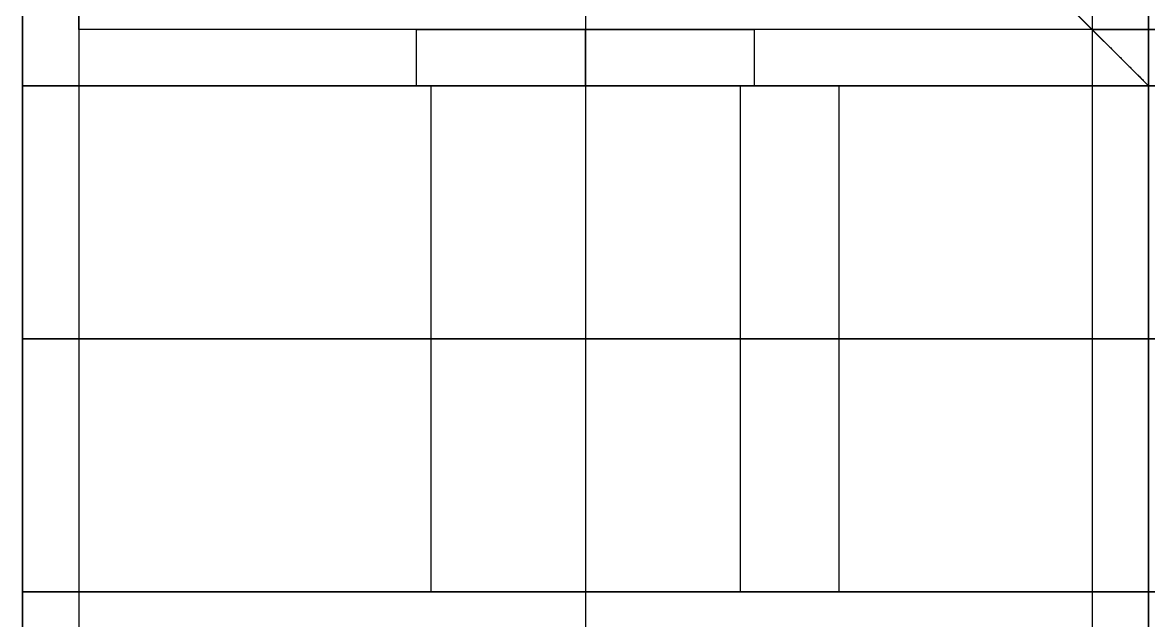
# Model space of a CAD drawing. Header units: millimetres. Extents: x -6529 to 809, y -8611 to 207.
# Drawn here: x -506.97 to -466.97, y -3754.22 to -3732.96 of the extents above; entities that cross this region are included whole.
import ezdxf

# ---------------------------------------------------------------- set-up
doc = ezdxf.new("R2010")
doc.units = ezdxf.units.MM
doc.header["$MEASUREMENT"] = 0
doc.layers.add('platen', color=7, linetype='Continuous', true_color=0x007f00)
doc.layers.add('staal', color=5, linetype='Continuous', true_color=0x0000ff)

# ---------------------------------------------------------------- blocks, each defined once
blk = doc.blocks.new('top plaat')
at = {"layer": 'platen'}
for points in [[(40, 40), (40, 20), (40, 0)], [(40, 40, 18), (40, 20, 18), (40, 0, 18)], [(40, 40, 9), (40, 20, 9), (40, 0, 9)], [(40, 0), (20, 0), (0, 0)], [(0, 0), (0, 0, 9), (0, 0, 18)], [(40, 0, 18), (20, 0, 18), (0, 0, 18)], [(40, 0, 9), (20, 0, 9), (0, 0, 9)], [(20, 0), (20, 0, 9), (20, 0, 18)], [(40, 0), (40, 0, 9), (40, 0, 18)]]:
    blk.add_open_spline(points, degree=2, dxfattribs=at)
for points in [[(0, 0), (0, -309), (0, -618), (0, -927), (0, -1236)], [(0, 0, 18), (0, -309, 18), (0, -618, 18), (0, -927, 18), (0, -1236, 18)], [(0, 0, 9), (0, -309, 9), (0, -618, 9), (0, -927, 9), (0, -1236, 9)]]:
    blk.add_open_spline(points, degree=2, knots=[4655.052018, 4655.052018, 4655.052018, 5274.345164, 5274.345164, 5893.638309, 5893.638309, 5893.638309], dxfattribs=at)
blk = doc.blocks.new('plaat base')
at = {"layer": 'platen'}
for p, q in [((20, -32), (20, -32, 18)), ((14.5, -37.5), (14.5, -37.5, 18)), ((25.5, -37.5), (25.5, -37.5, 18)), ((20, -43), (20, -43, 18)), ((20, -107), (20, -107, 18)), ((14.5, -112.5), (14.5, -112.5, 18)), ((25.5, -112.5), (25.5, -112.5, 18)), ((20, -118), (20, -118, 18)), ((20, -182), (20, -182, 18)), ((14.5, -187.5), (14.5, -187.5, 18)), ((25.5, -187.5), (25.5, -187.5, 18)), ((20, -193), (20, -193, 18)), ((20, -257), (20, -257, 18)), ((14.5, -262.5), (14.5, -262.5, 18)), ((25.5, -262.5), (25.5, -262.5, 18)), ((20, -268), (20, -268, 18)), ((20, -632), (20, -632, 18)), ((14.5, -637.5), (14.5, -637.5, 18)), ((25.5, -637.5), (25.5, -637.5, 18)), ((20, -643), (20, -643, 18)), ((20, -707), (20, -707, 18)), ((14.5, -712.5), (14.5, -712.5, 18)), ((25.5, -712.5), (25.5, -712.5, 18)), ((20, -718), (20, -718, 18)), ((20, -782), (20, -782, 18)), ((14.5, -787.5), (14.5, -787.5, 18)), ((25.5, -787.5), (25.5, -787.5, 18)), ((20, -793), (20, -793, 18)), ((20, -857), (20, -857, 18)), ((14.5, -862.5), (14.5, -862.5, 18)), ((25.5, -862.5), (25.5, -862.5, 18)), ((20, -868), (20, -868, 18))]:
    blk.add_line(p, q, dxfattribs=at)
for points in [[(358, 0), (179, 0), (0, 0)], [(0, 0), (0, 0, 9), (0, 0, 18)], [(358, 0, 18), (179, 0, 18), (0, 0, 18)], [(0, 0), (0, -150), (0, -300)], [(0, 0, 18), (0, -150, 18), (0, -300, 18)], [(358, 0, 9), (179, 0, 9), (0, 0, 9)], [(0, 0, 9), (0, -150, 9), (0, -300, 9)], [(0, -150), (0, -150, 9), (0, -150, 18)], [(0, -300), (0, -300, 9), (0, -300, 18)], [(0, -300), (29, -300), (58, -300)], [(0, -300, 18), (29, -300, 18), (58, -300, 18)], [(0, -300, 9), (29, -300, 9), (58, -300, 9)], [(29, -300), (29, -300, 9), (29, -300, 18)], [(58, -600), (29, -600), (0, -600)], [(0, -600), (0, -600, 9), (0, -600, 18)], [(58, -600, 18), (29, -600, 18), (0, -600, 18)], [(0, -600), (0, -750), (0, -900)], [(0, -600, 18), (0, -750, 18), (0, -900, 18)], [(58, -600, 9), (29, -600, 9), (0, -600, 9)], [(0, -600, 9), (0, -750, 9), (0, -900, 9)], [(29, -600), (29, -600, 9), (29, -600, 18)], [(0, -750), (0, -750, 9), (0, -750, 18)], [(0, -900), (0, -900, 9), (0, -900, 18)], [(0, -900), (29, -900), (58, -900)], [(0, -900, 18), (29, -900, 18), (58, -900, 18)], [(0, -900, 9), (29, -900, 9), (58, -900, 9)], [(29, -900), (29, -900, 9), (29, -900, 18)]]:
    blk.add_open_spline(points, degree=2, dxfattribs=at)
for points in [[(25.5, -37.5), (25.5, -43), (20, -43), (14.5, -43), (14.5, -37.5), (14.5, -32), (20, -32), (25.5, -32), (25.5, -37.5)], [(25.5, -37.5, 18), (25.5, -43, 18), (20, -43, 18), (14.5, -43, 18), (14.5, -37.5, 18), (14.5, -32, 18), (20, -32, 18), (25.5, -32, 18), (25.5, -37.5, 18)], [(25.5, -112.5), (25.5, -118), (20, -118), (14.5, -118), (14.5, -112.5), (14.5, -107), (20, -107), (25.5, -107), (25.5, -112.5)], [(25.5, -112.5, 18), (25.5, -118, 18), (20, -118, 18), (14.5, -118, 18), (14.5, -112.5, 18), (14.5, -107, 18), (20, -107, 18), (25.5, -107, 18), (25.5, -112.5, 18)], [(25.5, -187.5), (25.5, -193), (20, -193), (14.5, -193), (14.5, -187.5), (14.5, -182), (20, -182), (25.5, -182), (25.5, -187.5)], [(25.5, -187.5, 18), (25.5, -193, 18), (20, -193, 18), (14.5, -193, 18), (14.5, -187.5, 18), (14.5, -182, 18), (20, -182, 18), (25.5, -182, 18), (25.5, -187.5, 18)], [(25.5, -262.5), (25.5, -268), (20, -268), (14.5, -268), (14.5, -262.5), (14.5, -257), (20, -257), (25.5, -257), (25.5, -262.5)], [(25.5, -262.5, 18), (25.5, -268, 18), (20, -268, 18), (14.5, -268, 18), (14.5, -262.5, 18), (14.5, -257, 18), (20, -257, 18), (25.5, -257, 18), (25.5, -262.5, 18)], [(25.5, -637.5), (25.5, -643), (20, -643), (14.5, -643), (14.5, -637.5), (14.5, -632), (20, -632), (25.5, -632), (25.5, -637.5)], [(25.5, -637.5, 18), (25.5, -643, 18), (20, -643, 18), (14.5, -643, 18), (14.5, -637.5, 18), (14.5, -632, 18), (20, -632, 18), (25.5, -632, 18), (25.5, -637.5, 18)], [(25.5, -712.5), (25.5, -718), (20, -718), (14.5, -718), (14.5, -712.5), (14.5, -707), (20, -707), (25.5, -707), (25.5, -712.5)], [(25.5, -712.5, 18), (25.5, -718, 18), (20, -718, 18), (14.5, -718, 18), (14.5, -712.5, 18), (14.5, -707, 18), (20, -707, 18), (25.5, -707, 18), (25.5, -712.5, 18)], [(25.5, -787.5), (25.5, -793), (20, -793), (14.5, -793), (14.5, -787.5), (14.5, -782), (20, -782), (25.5, -782), (25.5, -787.5)], [(25.5, -787.5, 18), (25.5, -793, 18), (20, -793, 18), (14.5, -793, 18), (14.5, -787.5, 18), (14.5, -782, 18), (20, -782, 18), (25.5, -782, 18), (25.5, -787.5, 18)], [(25.5, -862.5), (25.5, -868), (20, -868), (14.5, -868), (14.5, -862.5), (14.5, -857), (20, -857), (25.5, -857), (25.5, -862.5)], [(25.5, -862.5, 18), (25.5, -868, 18), (20, -868, 18), (14.5, -868, 18), (14.5, -862.5, 18), (14.5, -857, 18), (20, -857, 18), (25.5, -857, 18), (25.5, -862.5, 18)]]:
    blk.add_rational_spline(points, [1, 0.707106781187, 1, 0.707106781187, 1, 0.707106781187, 1, 0.707106781187, 1], degree=2, knots=[-31.415927, -31.415927, -31.415927, -23.561945, -23.561945, -15.707963, -15.707963, -7.853982, -7.853982, 0, 0, 0], dxfattribs=at)

msp = doc.modelspace()

# ---------------------------------------------------------------- linework, layer by layer
at = {"layer": 'staal'}
for p, q in [((-506.974, -3695.207), (-466.974, -3735.207)), ((-506.974, -3695.207), (-466.974, -3735.207)), ((-506.974, -3695.207, 1276), (-466.974, -3735.207, 1276)), ((-492.974, -3735.207, 695.5), (-492.974, -3733.207, 695.5)), ((-492.974, -3735.207, 770.5), (-492.974, -3733.207, 770.5)), ((-492.974, -3735.207, 920.5), (-492.974, -3733.207, 920.5)), ((-492.974, -3735.207, 845.5), (-492.974, -3733.207, 845.5)), ((-492.974, -3735.207, 1070.5), (-492.974, -3733.207, 1070.5)), ((-492.974, -3735.207, 995.5), (-492.974, -3733.207, 995.5)), ((-492.974, -3735.207, 1220.5), (-492.974, -3733.207, 1220.5)), ((-492.974, -3735.207, 1145.5), (-492.974, -3733.207, 1145.5)), ((-492.974, -3735.207, 545.5), (-492.974, -3733.207, 545.5)), ((-492.974, -3735.207, 620.5), (-492.974, -3733.207, 620.5)), ((-492.974, -3735.207, 395.5), (-492.974, -3733.207, 395.5)), ((-492.974, -3735.207, 470.5), (-492.974, -3733.207, 470.5)), ((-492.974, -3735.207, 245.5), (-492.974, -3733.207, 245.5)), ((-492.974, -3735.207, 320.5), (-492.974, -3733.207, 320.5)), ((-492.974, -3735.207, 170.5), (-492.974, -3733.207, 170.5)), ((-492.974, -3735.207, 95.5), (-492.974, -3733.207, 95.5)), ((-486.974, -3735.207, 40), (-486.974, -3733.207, 40)), ((-486.974, -3735.207, 1276), (-486.974, -3733.207, 1276)), ((-486.974, -3735.207, 701.5), (-486.974, -3733.207, 701.5)), ((-486.974, -3735.207, 689.5), (-486.974, -3733.207, 689.5)), ((-486.974, -3735.207, 776.5), (-486.974, -3733.207, 776.5)), ((-486.974, -3735.207, 764.5), (-486.974, -3733.207, 764.5)), ((-486.974, -3735.207, 926.5), (-486.974, -3733.207, 926.5)), ((-486.974, -3735.207, 914.5), (-486.974, -3733.207, 914.5)), ((-486.974, -3735.207, 851.5), (-486.974, -3733.207, 851.5)), ((-486.974, -3735.207, 839.5), (-486.974, -3733.207, 839.5)), ((-486.974, -3735.207, 1076.5), (-486.974, -3733.207, 1076.5)), ((-486.974, -3735.207, 1064.5), (-486.974, -3733.207, 1064.5)), ((-486.974, -3735.207, 1001.5), (-486.974, -3733.207, 1001.5)), ((-486.974, -3735.207, 989.5), (-486.974, -3733.207, 989.5)), ((-486.974, -3735.207, 1226.5), (-486.974, -3733.207, 1226.5)), ((-486.974, -3735.207, 1214.5), (-486.974, -3733.207, 1214.5)), ((-486.974, -3735.207, 1151.5), (-486.974, -3733.207, 1151.5)), ((-486.974, -3735.207, 1139.5), (-486.974, -3733.207, 1139.5)), ((-486.974, -3735.207, 551.5), (-486.974, -3733.207, 551.5)), ((-486.974, -3735.207, 539.5), (-486.974, -3733.207, 539.5)), ((-486.974, -3735.207, 626.5), (-486.974, -3733.207, 626.5)), ((-486.974, -3735.207, 614.5), (-486.974, -3733.207, 614.5)), ((-486.974, -3735.207, 401.5), (-486.974, -3733.207, 401.5)), ((-486.974, -3735.207, 389.5), (-486.974, -3733.207, 389.5)), ((-486.974, -3735.207, 476.5), (-486.974, -3733.207, 476.5)), ((-486.974, -3735.207, 464.5), (-486.974, -3733.207, 464.5)), ((-486.974, -3735.207, 251.5), (-486.974, -3733.207, 251.5)), ((-486.974, -3735.207, 239.5), (-486.974, -3733.207, 239.5)), ((-486.974, -3735.207, 326.5), (-486.974, -3733.207, 326.5)), ((-486.974, -3735.207, 314.5), (-486.974, -3733.207, 314.5)), ((-486.974, -3735.207, 176.5), (-486.974, -3733.207, 176.5)), ((-486.974, -3735.207, 164.5), (-486.974, -3733.207, 164.5)), ((-486.974, -3735.207, 101.5), (-486.974, -3733.207, 101.5)), ((-486.974, -3735.207, 89.5), (-486.974, -3733.207, 89.5)), ((-480.974, -3735.207, 695.5), (-480.974, -3733.207, 695.5)), ((-480.974, -3735.207, 770.5), (-480.974, -3733.207, 770.5)), ((-480.974, -3735.207, 920.5), (-480.974, -3733.207, 920.5)), ((-480.974, -3735.207, 845.5), (-480.974, -3733.207, 845.5)), ((-480.974, -3735.207, 1070.5), (-480.974, -3733.207, 1070.5)), ((-480.974, -3735.207, 995.5), (-480.974, -3733.207, 995.5)), ((-480.974, -3735.207, 1220.5), (-480.974, -3733.207, 1220.5)), ((-480.974, -3735.207, 1145.5), (-480.974, -3733.207, 1145.5)), ((-480.974, -3735.207, 545.5), (-480.974, -3733.207, 545.5)), ((-480.974, -3735.207, 620.5), (-480.974, -3733.207, 620.5)), ((-480.974, -3735.207, 395.5), (-480.974, -3733.207, 395.5)), ((-480.974, -3735.207, 470.5), (-480.974, -3733.207, 470.5)), ((-480.974, -3735.207, 245.5), (-480.974, -3733.207, 245.5)), ((-480.974, -3735.207, 320.5), (-480.974, -3733.207, 320.5)), ((-480.974, -3735.207, 170.5), (-480.974, -3733.207, 170.5)), ((-480.974, -3735.207, 95.5), (-480.974, -3733.207, 95.5)), ((-466.974, -3735.207, 25), (-468.974, -3733.207, 25))]:
    msp.add_line(p, q, dxfattribs=at)
for points in [[(-506.974, -3695.207), (809.026, -3695.207), (809.026, -5011.207), (-506.974, -5011.207)], [(-466.974, -3735.207), (769.026, -3735.207), (769.026, -4971.207), (-466.974, -4971.207)]]:
    msp.add_lwpolyline(points, close=True, dxfattribs=at)
for points in [[(-506.974, -3695.207, 40), (-486.974, -3715.207, 40), (-466.974, -3735.207, 40)], [(-506.974, -3695.207), (-506.974, -4353.207), (-506.974, -5011.207)], [(-506.974, -3695.207, 40), (-506.974, -4353.207, 40), (-506.974, -5011.207, 40)], [(-506.974, -3695.207), (-486.974, -3715.207), (-466.974, -3735.207)], [(-466.974, -3735.207, 40), (-486.974, -3715.207, 40), (-506.974, -3695.207, 40)], [(-506.974, -3695.207, 20), (-506.974, -3739.957, 20), (-506.974, -3784.707, 20)], [(-506.974, -3695.207, 40), (-506.974, -3715.207, 40), (-506.974, -3735.207, 40)], [(-506.974, -3695.207, 1276), (-506.974, -3715.207, 1276), (-506.974, -3735.207, 1276)], [(-506.974, -3695.207, 658), (-506.974, -3715.207, 658), (-506.974, -3735.207, 658)], [(-506.974, -3695.207, 1276), (-486.974, -3715.207, 1276), (-466.974, -3735.207, 1276)], [(-466.974, -3735.207, 1316), (-486.974, -3715.207, 1316), (-506.974, -3695.207, 1316)], [(-506.974, -3695.207, 1276), (-506.974, -4353.207, 1276), (-506.974, -5011.207, 1276)], [(-506.974, -3695.207, 1316), (-506.974, -4353.207, 1316), (-506.974, -5011.207, 1316)], [(-506.974, -3695.207, 1276), (-486.974, -3715.207, 1276), (-466.974, -3735.207, 1276)], [(-466.974, -3735.207, 1316), (-486.974, -3715.207, 1316), (-506.974, -3695.207, 1316)], [(-506.974, -3695.207, 1296), (-506.974, -3739.957, 1296), (-506.974, -3784.707, 1296)], [(-466.974, -3735.207, 40), (-466.974, -3715.207, 40), (-466.974, -3695.207, 40)], [(-466.974, -3735.207, 1276), (-466.974, -3715.207, 1276), (-466.974, -3695.207, 1276)], [(-466.974, -3735.207, 658), (-466.974, -3715.207, 658), (-466.974, -3695.207, 658)], [(-468.974, -3733.207, 38), (-486.974, -3715.207, 38), (-504.974, -3697.207, 38)], [(-504.974, -3697.207, 2), (-486.974, -3715.207, 2), (-468.974, -3733.207, 2)], [(-504.974, -3697.207, 38), (-486.974, -3715.207, 38), (-468.974, -3733.207, 38)], [(-468.974, -3733.207, 2), (-486.974, -3715.207, 2), (-504.974, -3697.207, 2)], [(-504.974, -3697.207, 38), (-504.974, -4353.207, 38), (-504.974, -5009.207, 38)], [(-504.974, -3697.207, 2), (-504.974, -4353.207, 2), (-504.974, -5009.207, 2)], [(-504.974, -3697.207, 20), (-504.974, -3740.957, 20), (-504.974, -3784.707, 20)], [(-504.974, -3733.207, 40), (-504.974, -3715.207, 40), (-504.974, -3697.207, 40)], [(-504.974, -3733.207, 1276), (-504.974, -3715.207, 1276), (-504.974, -3697.207, 1276)], [(-504.974, -3733.207, 658), (-504.974, -3715.207, 658), (-504.974, -3697.207, 658)], [(-504.974, -3697.207, 1314), (-486.974, -3715.207, 1314), (-468.974, -3733.207, 1314)], [(-468.974, -3733.207, 1278), (-486.974, -3715.207, 1278), (-504.974, -3697.207, 1278)], [(-504.974, -3697.207, 1314), (-486.974, -3715.207, 1314), (-468.974, -3733.207, 1314)], [(-468.974, -3733.207, 1278), (-486.974, -3715.207, 1278), (-504.974, -3697.207, 1278)], [(-504.974, -3697.207, 1314), (-504.974, -4353.207, 1314), (-504.974, -5009.207, 1314)], [(-504.974, -3697.207, 1278), (-504.974, -4353.207, 1278), (-504.974, -5009.207, 1278)], [(-504.974, -3697.207, 1296), (-504.974, -3740.957, 1296), (-504.974, -3784.707, 1296)], [(-468.974, -3697.207, 40), (-468.974, -3715.207, 40), (-468.974, -3733.207, 40)], [(-468.974, -3697.207, 1276), (-468.974, -3715.207, 1276), (-468.974, -3733.207, 1276)], [(-468.974, -3697.207, 658), (-468.974, -3715.207, 658), (-468.974, -3733.207, 658)], [(-486.974, -3715.207, 40), (-486.974, -3749.957, 40), (-486.974, -3784.707, 40)], [(-486.974, -3715.207, 38), (-486.974, -3749.957, 38), (-486.974, -3784.707, 38)], [(-486.974, -3715.207, 2), (-486.974, -3749.957, 2), (-486.974, -3784.707, 2)], [(-486.974, -3715.207), (-486.974, -3749.957), (-486.974, -3784.707)], [(-486.974, -3715.207, 1316), (-486.974, -3750.457, 1316), (-486.974, -3785.707, 1316)], [(-486.974, -3715.207, 1314), (-486.974, -3750.457, 1314), (-486.974, -3785.707, 1314)], [(-486.974, -3715.207, 1278), (-486.974, -3750.457, 1278), (-486.974, -3785.707, 1278)], [(-486.974, -3715.207, 1276), (-486.974, -3750.457, 1276), (-486.974, -3785.707, 1276)], [(-504.974, -3733.207, 40), (-504.974, -3733.207, 658), (-504.974, -3733.207, 1276)], [(-468.974, -3733.207, 40), (-486.974, -3733.207, 40), (-504.974, -3733.207, 40)], [(-468.974, -3733.207, 1276), (-486.974, -3733.207, 1276), (-504.974, -3733.207, 1276)], [(-468.974, -3733.207, 658), (-486.974, -3733.207, 658), (-504.974, -3733.207, 658)], [(-486.974, -3733.207, 40), (-486.974, -3733.207, 64.75), (-486.974, -3733.207, 89.5)], [(-486.974, -3733.207, 101.5), (-486.974, -3733.207, 133), (-486.974, -3733.207, 164.5)], [(-486.974, -3733.207, 176.5), (-486.974, -3733.207, 208), (-486.974, -3733.207, 239.5)], [(-486.974, -3733.207, 251.5), (-486.974, -3733.207, 283), (-486.974, -3733.207, 314.5)], [(-486.974, -3733.207, 326.5), (-486.974, -3733.207, 358), (-486.974, -3733.207, 389.5)], [(-486.974, -3733.207, 401.5), (-486.974, -3733.207, 433), (-486.974, -3733.207, 464.5)], [(-486.974, -3733.207, 476.5), (-486.974, -3733.207, 508), (-486.974, -3733.207, 539.5)], [(-486.974, -3733.207, 551.5), (-486.974, -3733.207, 583), (-486.974, -3733.207, 614.5)], [(-486.974, -3733.207, 626.5), (-486.974, -3733.207, 658), (-486.974, -3733.207, 689.5)], [(-486.974, -3733.207, 701.5), (-486.974, -3733.207, 733), (-486.974, -3733.207, 764.5)], [(-486.974, -3733.207, 776.5), (-486.974, -3733.207, 808), (-486.974, -3733.207, 839.5)], [(-486.974, -3733.207, 851.5), (-486.974, -3733.207, 883), (-486.974, -3733.207, 914.5)], [(-486.974, -3733.207, 926.5), (-486.974, -3733.207, 958), (-486.974, -3733.207, 989.5)], [(-486.974, -3733.207, 1001.5), (-486.974, -3733.207, 1033), (-486.974, -3733.207, 1064.5)], [(-486.974, -3733.207, 1076.5), (-486.974, -3733.207, 1108), (-486.974, -3733.207, 1139.5)], [(-486.974, -3733.207, 1151.5), (-486.974, -3733.207, 1183), (-486.974, -3733.207, 1214.5)], [(-486.974, -3733.207, 1226.5), (-486.974, -3733.207, 1251.25), (-486.974, -3733.207, 1276)], [(-468.974, -3733.207, 2), (-468.974, -3733.207, 20), (-468.974, -3733.207, 38)], [(771.026, -3733.207, 38), (151.026, -3733.207, 38), (-468.974, -3733.207, 38)], [(771.026, -3733.207, 2), (151.026, -3733.207, 2), (-468.974, -3733.207, 2)], [(-417.474, -3733.207, 20), (-443.224, -3733.207, 20), (-468.974, -3733.207, 20)], [(-468.974, -3733.207, 38), (-468.974, -3733.207, 20), (-468.974, -3733.207, 2)], [(-468.974, -3733.207, 38), (-468.974, -4353.207, 38), (-468.974, -4973.207, 38)], [(-468.974, -3733.207, 2), (-468.974, -4353.207, 2), (-468.974, -4973.207, 2)], [(-468.974, -3733.207, 20), (-468.974, -3758.957, 20), (-468.974, -3784.707, 20)], [(-468.974, -3733.207, 25), (-467.974, -3734.207, 25), (-466.974, -3735.207, 25)], [(-468.974, -3733.207, 40), (-468.974, -3733.207, 658), (-468.974, -3733.207, 1276)], [(-468.974, -3733.207, 1314), (-468.974, -3733.207, 1296), (-468.974, -3733.207, 1278)], [(-468.974, -3733.207, 1314), (151.026, -3733.207, 1314), (771.026, -3733.207, 1314)], [(-468.974, -3733.207, 1278), (151.026, -3733.207, 1278), (771.026, -3733.207, 1278)], [(-468.974, -3733.207, 1296), (-443.224, -3733.207, 1296), (-417.474, -3733.207, 1296)], [(-468.974, -3733.207, 1301), (-467.974, -3734.207, 1301), (-466.974, -3735.207, 1301)], [(-468.974, -3733.207, 1314), (-468.974, -3733.207, 1296), (-468.974, -3733.207, 1278)], [(-468.974, -3733.207, 1314), (-468.974, -4353.207, 1314), (-468.974, -4973.207, 1314)], [(-468.974, -3733.207, 1278), (-468.974, -4353.207, 1278), (-468.974, -4973.207, 1278)], [(-468.974, -3733.207, 1296), (-468.974, -3758.957, 1296), (-468.974, -3784.707, 1296)], [(-468.974, -3733.207, 1301), (-467.974, -3734.207, 1301), (-466.974, -3735.207, 1301)], [(-506.974, -3735.207, 40), (-486.974, -3735.207, 40), (-466.974, -3735.207, 40)], [(-506.974, -3735.207, 1276), (-486.974, -3735.207, 1276), (-466.974, -3735.207, 1276)], [(-506.974, -3735.207, 40), (-506.974, -3735.207, 658), (-506.974, -3735.207, 1276)], [(-506.974, -3735.207, 658), (-486.974, -3735.207, 658), (-466.974, -3735.207, 658)], [(-486.974, -3735.207, 40), (-486.974, -3735.207, 64.75), (-486.974, -3735.207, 89.5)], [(-486.974, -3735.207, 101.5), (-486.974, -3735.207, 133), (-486.974, -3735.207, 164.5)], [(-486.974, -3735.207, 176.5), (-486.974, -3735.207, 208), (-486.974, -3735.207, 239.5)], [(-486.974, -3735.207, 251.5), (-486.974, -3735.207, 283), (-486.974, -3735.207, 314.5)], [(-486.974, -3735.207, 326.5), (-486.974, -3735.207, 358), (-486.974, -3735.207, 389.5)], [(-486.974, -3735.207, 401.5), (-486.974, -3735.207, 433), (-486.974, -3735.207, 464.5)], [(-486.974, -3735.207, 476.5), (-486.974, -3735.207, 508), (-486.974, -3735.207, 539.5)], [(-486.974, -3735.207, 551.5), (-486.974, -3735.207, 583), (-486.974, -3735.207, 614.5)], [(-486.974, -3735.207, 626.5), (-486.974, -3735.207, 658), (-486.974, -3735.207, 689.5)], [(-486.974, -3735.207, 701.5), (-486.974, -3735.207, 733), (-486.974, -3735.207, 764.5)], [(-486.974, -3735.207, 776.5), (-486.974, -3735.207, 808), (-486.974, -3735.207, 839.5)], [(-486.974, -3735.207, 851.5), (-486.974, -3735.207, 883), (-486.974, -3735.207, 914.5)], [(-486.974, -3735.207, 926.5), (-486.974, -3735.207, 958), (-486.974, -3735.207, 989.5)], [(-486.974, -3735.207, 1001.5), (-486.974, -3735.207, 1033), (-486.974, -3735.207, 1064.5)], [(-486.974, -3735.207, 1076.5), (-486.974, -3735.207, 1108), (-486.974, -3735.207, 1139.5)], [(-486.974, -3735.207, 1151.5), (-486.974, -3735.207, 1183), (-486.974, -3735.207, 1214.5)], [(-486.974, -3735.207, 1226.5), (-486.974, -3735.207, 1251.25), (-486.974, -3735.207, 1276)], [(-466.974, -3735.207), (-466.974, -3735.207, 20), (-466.974, -3735.207, 40)], [(-466.974, -3735.207), (-466.974, -4353.207), (-466.974, -4971.207)], [(-466.974, -3735.207, 40), (-466.974, -4353.207, 40), (-466.974, -4971.207, 40)], [(-466.974, -3735.207, 20), (-466.974, -3759.957, 20), (-466.974, -3784.707, 20)], [(-466.974, -3735.207, 40), (-466.974, -3735.207, 658), (-466.974, -3735.207, 1276)]]:
    msp.add_open_spline(points, degree=2, dxfattribs=at)
for points, weights, knots in [([(-492.974, -3733.207, 695.5), (-492.974, -3733.207, 689.5), (-486.974, -3733.207, 689.5), (-480.974, -3733.207, 689.5), (-480.974, -3733.207, 695.5), (-480.974, -3733.207, 701.5), (-486.974, -3733.207, 701.5), (-492.974, -3733.207, 701.5), (-492.974, -3733.207, 695.5)], [1, 0.707106781187, 1, 0.707106781187, 1, 0.707106781187, 1, 0.707106781187, 1], [-31.415927, -31.415927, -31.415927, -23.561945, -23.561945, -15.707963, -15.707963, -7.853982, -7.853982, 0, 0, 0]), ([(-492.974, -3733.207, 770.5), (-492.974, -3733.207, 764.5), (-486.974, -3733.207, 764.5), (-480.974, -3733.207, 764.5), (-480.974, -3733.207, 770.5), (-480.974, -3733.207, 776.5), (-486.974, -3733.207, 776.5), (-492.974, -3733.207, 776.5), (-492.974, -3733.207, 770.5)], [1, 0.707106781187, 1, 0.707106781187, 1, 0.707106781187, 1, 0.707106781187, 1], [-31.415927, -31.415927, -31.415927, -23.561945, -23.561945, -15.707963, -15.707963, -7.853982, -7.853982, 0, 0, 0]), ([(-492.974, -3733.207, 920.5), (-492.974, -3733.207, 914.5), (-486.974, -3733.207, 914.5), (-480.974, -3733.207, 914.5), (-480.974, -3733.207, 920.5), (-480.974, -3733.207, 926.5), (-486.974, -3733.207, 926.5), (-492.974, -3733.207, 926.5), (-492.974, -3733.207, 920.5)], [1, 0.707106781187, 1, 0.707106781187, 1, 0.707106781187, 1, 0.707106781187, 1], [-31.415927, -31.415927, -31.415927, -23.561945, -23.561945, -15.707963, -15.707963, -7.853982, -7.853982, 0, 0, 0]), ([(-492.974, -3733.207, 845.5), (-492.974, -3733.207, 839.5), (-486.974, -3733.207, 839.5), (-480.974, -3733.207, 839.5), (-480.974, -3733.207, 845.5), (-480.974, -3733.207, 851.5), (-486.974, -3733.207, 851.5), (-492.974, -3733.207, 851.5), (-492.974, -3733.207, 845.5)], [1, 0.707106781187, 1, 0.707106781187, 1, 0.707106781187, 1, 0.707106781187, 1], [-31.415927, -31.415927, -31.415927, -23.561945, -23.561945, -15.707963, -15.707963, -7.853982, -7.853982, 0, 0, 0]), ([(-492.974, -3733.207, 1070.5), (-492.974, -3733.207, 1064.5), (-486.974, -3733.207, 1064.5), (-480.974, -3733.207, 1064.5), (-480.974, -3733.207, 1070.5), (-480.974, -3733.207, 1076.5), (-486.974, -3733.207, 1076.5), (-492.974, -3733.207, 1076.5), (-492.974, -3733.207, 1070.5)], [0.999999860338, 0.707106851018, 1, 0.707106781187, 1, 0.707106781187, 1, 0.707106851018, 0.999999860338], [-31.415927, -31.415927, -31.415927, -23.561946, -23.561946, -15.707963, -15.707963, -7.853981, -7.853981, 0, 0, 0]), ([(-492.974, -3733.207, 995.5), (-492.974, -3733.207, 989.5), (-486.974, -3733.207, 989.5), (-480.974, -3733.207, 989.5), (-480.974, -3733.207, 995.5), (-480.974, -3733.207, 1001.5), (-486.974, -3733.207, 1001.5), (-492.974, -3733.207, 1001.5), (-492.974, -3733.207, 995.5)], [0.999999860338, 0.707106851018, 1, 0.707106781187, 1, 0.707106781187, 1, 0.707106851018, 0.999999860338], [-31.415927, -31.415927, -31.415927, -23.561946, -23.561946, -15.707963, -15.707963, -7.853981, -7.853981, 0, 0, 0]), ([(-492.974, -3733.207, 1220.5), (-492.974, -3733.207, 1214.5), (-486.974, -3733.207, 1214.5), (-480.974, -3733.207, 1214.5), (-480.974, -3733.207, 1220.5), (-480.974, -3733.207, 1226.5), (-486.974, -3733.207, 1226.5), (-492.974, -3733.207, 1226.5), (-492.974, -3733.207, 1220.5)], [1, 0.707106781187, 1, 0.707106781187, 1, 0.707106781187, 1, 0.707106781187, 1], [-31.415927, -31.415927, -31.415927, -23.561945, -23.561945, -15.707963, -15.707963, -7.853982, -7.853982, 0, 0, 0]), ([(-492.974, -3733.207, 1145.5), (-492.974, -3733.207, 1139.5), (-486.974, -3733.207, 1139.5), (-480.974, -3733.207, 1139.5), (-480.974, -3733.207, 1145.5), (-480.974, -3733.207, 1151.5), (-486.974, -3733.207, 1151.5), (-492.974, -3733.207, 1151.5), (-492.974, -3733.207, 1145.5)], [1, 0.707106781187, 1, 0.707106781187, 1, 0.707106781187, 1, 0.707106781187, 1], [-31.415927, -31.415927, -31.415927, -23.561945, -23.561945, -15.707963, -15.707963, -7.853982, -7.853982, 0, 0, 0]), ([(-492.974, -3733.207, 545.5), (-492.974, -3733.207, 539.5), (-486.974, -3733.207, 539.5), (-480.974, -3733.207, 539.5), (-480.974, -3733.207, 545.5), (-480.974, -3733.207, 551.5), (-486.974, -3733.207, 551.5), (-492.974, -3733.207, 551.5), (-492.974, -3733.207, 545.5)], [1, 0.707106781187, 1, 0.707106781187, 1, 0.707106781187, 1, 0.707106781187, 1], [-31.415927, -31.415927, -31.415927, -23.561945, -23.561945, -15.707963, -15.707963, -7.853982, -7.853982, 0, 0, 0]), ([(-492.974, -3733.207, 620.5), (-492.974, -3733.207, 614.5), (-486.974, -3733.207, 614.5), (-480.974, -3733.207, 614.5), (-480.974, -3733.207, 620.5), (-480.974, -3733.207, 626.5), (-486.974, -3733.207, 626.5), (-492.974, -3733.207, 626.5), (-492.974, -3733.207, 620.5)], [1, 0.707106781187, 1, 0.707106781187, 1, 0.707106781187, 1, 0.707106781187, 1], [-31.415927, -31.415927, -31.415927, -23.561945, -23.561945, -15.707963, -15.707963, -7.853982, -7.853982, 0, 0, 0]), ([(-492.974, -3733.207, 395.5), (-492.974, -3733.207, 389.5), (-486.974, -3733.207, 389.5), (-480.974, -3733.207, 389.5), (-480.974, -3733.207, 395.5), (-480.974, -3733.207, 401.5), (-486.974, -3733.207, 401.5), (-492.974, -3733.207, 401.5), (-492.974, -3733.207, 395.5)], [1, 0.707106781187, 1, 0.707106781187, 1, 0.707106781187, 1, 0.707106781187, 1], [-31.415927, -31.415927, -31.415927, -23.561945, -23.561945, -15.707963, -15.707963, -7.853982, -7.853982, 0, 0, 0]), ([(-492.974, -3733.207, 470.5), (-492.974, -3733.207, 464.5), (-486.974, -3733.207, 464.5), (-480.974, -3733.207, 464.5), (-480.974, -3733.207, 470.5), (-480.974, -3733.207, 476.5), (-486.974, -3733.207, 476.5), (-492.974, -3733.207, 476.5), (-492.974, -3733.207, 470.5)], [1, 0.707106781187, 1, 0.707106781187, 1, 0.707106781187, 1, 0.707106781187, 1], [-31.415927, -31.415927, -31.415927, -23.561945, -23.561945, -15.707963, -15.707963, -7.853982, -7.853982, 0, 0, 0]), ([(-492.974, -3733.207, 245.5), (-492.974, -3733.207, 239.5), (-486.974, -3733.207, 239.5), (-480.974, -3733.207, 239.5), (-480.974, -3733.207, 245.5), (-480.974, -3733.207, 251.5), (-486.974, -3733.207, 251.5), (-492.974, -3733.207, 251.5), (-492.974, -3733.207, 245.5)], [1, 0.707106781187, 1, 0.707106781187, 1, 0.707106781187, 1, 0.707106781187, 1], [-31.415927, -31.415927, -31.415927, -23.561945, -23.561945, -15.707963, -15.707963, -7.853982, -7.853982, 0, 0, 0]), ([(-492.974, -3733.207, 320.5), (-492.974, -3733.207, 314.5), (-486.974, -3733.207, 314.5), (-480.974, -3733.207, 314.5), (-480.974, -3733.207, 320.5), (-480.974, -3733.207, 326.5), (-486.974, -3733.207, 326.5), (-492.974, -3733.207, 326.5), (-492.974, -3733.207, 320.5)], [1, 0.707106781187, 1, 0.707106781187, 1, 0.707106781187, 1, 0.707106781187, 1], [-31.415927, -31.415927, -31.415927, -23.561945, -23.561945, -15.707963, -15.707963, -7.853982, -7.853982, 0, 0, 0]), ([(-492.974, -3733.207, 170.5), (-492.974, -3733.207, 164.5), (-486.974, -3733.207, 164.5), (-480.974, -3733.207, 164.5), (-480.974, -3733.207, 170.5), (-480.974, -3733.207, 176.5), (-486.974, -3733.207, 176.5), (-492.974, -3733.207, 176.5), (-492.974, -3733.207, 170.5)], [1, 0.707106781187, 1, 0.707106781187, 1, 0.707106781187, 1, 0.707106781187, 1], [-31.415927, -31.415927, -31.415927, -23.561945, -23.561945, -15.707963, -15.707963, -7.853982, -7.853982, 0, 0, 0]), ([(-492.974, -3733.207, 95.5), (-492.974, -3733.207, 89.5), (-486.974, -3733.207, 89.5), (-480.974, -3733.207, 89.5), (-480.974, -3733.207, 95.5), (-480.974, -3733.207, 101.5), (-486.974, -3733.207, 101.5), (-492.974, -3733.207, 101.5), (-492.974, -3733.207, 95.5)], [1, 0.707106781187, 1, 0.707106781187, 1, 0.707106781187, 1, 0.707106781187, 1], [-31.415927, -31.415927, -31.415927, -23.561945, -23.561945, -15.707963, -15.707963, -7.853982, -7.853982, 0, 0, 0]), ([(-492.974, -3735.207, 695.5), (-492.974, -3735.207, 701.5), (-486.974, -3735.207, 701.5), (-480.974, -3735.207, 701.5), (-480.974, -3735.207, 695.5), (-480.974, -3735.207, 689.5), (-486.974, -3735.207, 689.5), (-492.974, -3735.207, 689.5), (-492.974, -3735.207, 695.5)], [1, 0.707106781187, 1, 0.707106781187, 1, 0.707106781187, 1, 0.707106781187, 1], [0, 0, 0, 7.853982, 7.853982, 15.707963, 15.707963, 23.561945, 23.561945, 31.415927, 31.415927, 31.415927]), ([(-492.974, -3735.207, 770.5), (-492.974, -3735.207, 776.5), (-486.974, -3735.207, 776.5), (-480.974, -3735.207, 776.5), (-480.974, -3735.207, 770.5), (-480.974, -3735.207, 764.5), (-486.974, -3735.207, 764.5), (-492.974, -3735.207, 764.5), (-492.974, -3735.207, 770.5)], [1, 0.707106781187, 1, 0.707106781187, 1, 0.707106781187, 1, 0.707106781187, 1], [0, 0, 0, 7.853982, 7.853982, 15.707963, 15.707963, 23.561945, 23.561945, 31.415927, 31.415927, 31.415927]), ([(-492.974, -3735.207, 920.5), (-492.974, -3735.207, 926.5), (-486.974, -3735.207, 926.5), (-480.974, -3735.207, 926.5), (-480.974, -3735.207, 920.5), (-480.974, -3735.207, 914.5), (-486.974, -3735.207, 914.5), (-492.974, -3735.207, 914.5), (-492.974, -3735.207, 920.5)], [0.999999860338, 0.707106851018, 1, 0.707106781187, 1, 0.707106781187, 1, 0.707106781187, 1], [0, 0, 0, 7.85398, 7.85398, 15.707962, 15.707962, 23.561944, 23.561944, 31.415927, 31.415927, 31.415927]), ([(-492.974, -3735.207, 845.5), (-492.974, -3735.207, 851.5), (-486.974, -3735.207, 851.5), (-480.974, -3735.207, 851.5), (-480.974, -3735.207, 845.5), (-480.974, -3735.207, 839.5), (-486.974, -3735.207, 839.5), (-492.974, -3735.207, 839.5), (-492.974, -3735.207, 845.5)], [0.999999860338, 0.707106851018, 1, 0.707106781187, 1, 0.707106781187, 1, 0.707106781187, 1], [0, 0, 0, 7.85398, 7.85398, 15.707962, 15.707962, 23.561944, 23.561944, 31.415927, 31.415927, 31.415927]), ([(-492.974, -3735.207, 1070.5), (-492.974, -3735.207, 1076.5), (-486.974, -3735.207, 1076.5), (-480.974, -3735.207, 1076.5), (-480.974, -3735.207, 1070.5), (-480.974, -3735.207, 1064.5), (-486.974, -3735.207, 1064.5), (-492.974, -3735.207, 1064.5), (-492.974, -3735.207, 1070.5)], [1, 0.707106781187, 1, 0.707106781187, 1, 0.707106781187, 1, 0.707106781187, 1], [0, 0, 0, 7.853982, 7.853982, 15.707963, 15.707963, 23.561945, 23.561945, 31.415927, 31.415927, 31.415927]), ([(-492.974, -3735.207, 995.5), (-492.974, -3735.207, 1001.5), (-486.974, -3735.207, 1001.5), (-480.974, -3735.207, 1001.5), (-480.974, -3735.207, 995.5), (-480.974, -3735.207, 989.5), (-486.974, -3735.207, 989.5), (-492.974, -3735.207, 989.5), (-492.974, -3735.207, 995.5)], [0.999999860338, 0.707106851018, 1, 0.707106781187, 1, 0.707106781187, 1, 0.707106781187, 1], [0, 0, 0, 7.85398, 7.85398, 15.707962, 15.707962, 23.561944, 23.561944, 31.415927, 31.415927, 31.415927]), ([(-492.974, -3735.207, 1220.5), (-492.974, -3735.207, 1226.5), (-486.974, -3735.207, 1226.5), (-480.974, -3735.207, 1226.5), (-480.974, -3735.207, 1220.5), (-480.974, -3735.207, 1214.5), (-486.974, -3735.207, 1214.5), (-492.974, -3735.207, 1214.5), (-492.974, -3735.207, 1220.5)], [1, 0.707106781187, 1, 0.707106781187, 1, 0.707106781187, 1, 0.707106781187, 1], [0, 0, 0, 7.853982, 7.853982, 15.707963, 15.707963, 23.561945, 23.561945, 31.415927, 31.415927, 31.415927]), ([(-492.974, -3735.207, 1145.5), (-492.974, -3735.207, 1151.5), (-486.974, -3735.207, 1151.5), (-480.974, -3735.207, 1151.5), (-480.974, -3735.207, 1145.5), (-480.974, -3735.207, 1139.5), (-486.974, -3735.207, 1139.5), (-492.974, -3735.207, 1139.5), (-492.974, -3735.207, 1145.5)], [1, 0.707106781187, 1, 0.707106781187, 1, 0.707106781187, 1, 0.707106781187, 1], [0, 0, 0, 7.853982, 7.853982, 15.707963, 15.707963, 23.561945, 23.561945, 31.415927, 31.415927, 31.415927]), ([(-492.974, -3735.207, 545.5), (-492.974, -3735.207, 551.5), (-486.974, -3735.207, 551.5), (-480.974, -3735.207, 551.5), (-480.974, -3735.207, 545.5), (-480.974, -3735.207, 539.5), (-486.974, -3735.207, 539.5), (-492.974, -3735.207, 539.5), (-492.974, -3735.207, 545.5)], [1, 0.707106781187, 1, 0.707106781187, 1, 0.707106781187, 1, 0.707106781187, 1], [0, 0, 0, 7.853982, 7.853982, 15.707963, 15.707963, 23.561945, 23.561945, 31.415927, 31.415927, 31.415927]), ([(-492.974, -3735.207, 620.5), (-492.974, -3735.207, 626.5), (-486.974, -3735.207, 626.5), (-480.974, -3735.207, 626.5), (-480.974, -3735.207, 620.5), (-480.974, -3735.207, 614.5), (-486.974, -3735.207, 614.5), (-492.974, -3735.207, 614.5), (-492.974, -3735.207, 620.5)], [1, 0.707106781187, 1, 0.707106781187, 1, 0.707106781187, 1, 0.707106781187, 1], [0, 0, 0, 7.853982, 7.853982, 15.707963, 15.707963, 23.561945, 23.561945, 31.415927, 31.415927, 31.415927]), ([(-492.974, -3735.207, 395.5), (-492.974, -3735.207, 401.5), (-486.974, -3735.207, 401.5), (-480.974, -3735.207, 401.5), (-480.974, -3735.207, 395.5), (-480.974, -3735.207, 389.5), (-486.974, -3735.207, 389.5), (-492.974, -3735.207, 389.5), (-492.974, -3735.207, 395.5)], [0.999999860338, 0.707106851018, 1, 0.707106781187, 1, 0.707106781187, 1, 0.707106781187, 1], [0, 0, 0, 7.85398, 7.85398, 15.707962, 15.707962, 23.561944, 23.561944, 31.415927, 31.415927, 31.415927]), ([(-492.974, -3735.207, 470.5), (-492.974, -3735.207, 476.5), (-486.974, -3735.207, 476.5), (-480.974, -3735.207, 476.5), (-480.974, -3735.207, 470.5), (-480.974, -3735.207, 464.5), (-486.974, -3735.207, 464.5), (-492.974, -3735.207, 464.5), (-492.974, -3735.207, 470.5)], [1, 0.707106781187, 1, 0.707106781187, 1, 0.707106781187, 1, 0.707106781187, 1], [0, 0, 0, 7.853982, 7.853982, 15.707963, 15.707963, 23.561945, 23.561945, 31.415927, 31.415927, 31.415927]), ([(-492.974, -3735.207, 245.5), (-492.974, -3735.207, 251.5), (-486.974, -3735.207, 251.5), (-480.974, -3735.207, 251.5), (-480.974, -3735.207, 245.5), (-480.974, -3735.207, 239.5), (-486.974, -3735.207, 239.5), (-492.974, -3735.207, 239.5), (-492.974, -3735.207, 245.5)], [1, 0.707106781187, 1, 0.707106781187, 1, 0.707106781187, 1, 0.707106781187, 1], [0, 0, 0, 7.853982, 7.853982, 15.707963, 15.707963, 23.561945, 23.561945, 31.415927, 31.415927, 31.415927]), ([(-492.974, -3735.207, 320.5), (-492.974, -3735.207, 326.5), (-486.974, -3735.207, 326.5), (-480.974, -3735.207, 326.5), (-480.974, -3735.207, 320.5), (-480.974, -3735.207, 314.5), (-486.974, -3735.207, 314.5), (-492.974, -3735.207, 314.5), (-492.974, -3735.207, 320.5)], [1, 0.707106781187, 1, 0.707106781187, 1, 0.707106781187, 1, 0.707106781187, 1], [0, 0, 0, 7.853982, 7.853982, 15.707963, 15.707963, 23.561945, 23.561945, 31.415927, 31.415927, 31.415927]), ([(-492.974, -3735.207, 170.5), (-492.974, -3735.207, 176.5), (-486.974, -3735.207, 176.5), (-480.974, -3735.207, 176.5), (-480.974, -3735.207, 170.5), (-480.974, -3735.207, 164.5), (-486.974, -3735.207, 164.5), (-492.974, -3735.207, 164.5), (-492.974, -3735.207, 170.5)], [1, 0.707106781187, 1, 0.707106781187, 1, 0.707106781187, 1, 0.707106781187, 1], [0, 0, 0, 7.853982, 7.853982, 15.707963, 15.707963, 23.561945, 23.561945, 31.415927, 31.415927, 31.415927]), ([(-492.974, -3735.207, 95.5), (-492.974, -3735.207, 101.5), (-486.974, -3735.207, 101.5), (-480.974, -3735.207, 101.5), (-480.974, -3735.207, 95.5), (-480.974, -3735.207, 89.5), (-486.974, -3735.207, 89.5), (-492.974, -3735.207, 89.5), (-492.974, -3735.207, 95.5)], [1, 0.707106781187, 1, 0.707106781187, 1, 0.707106781187, 1, 0.707106781187, 1], [0, 0, 0, 7.853982, 7.853982, 15.707963, 15.707963, 23.561945, 23.561945, 31.415927, 31.415927, 31.415927]), ([(-492.974, -3735.207, 695.5), (-492.974, -3735.207, 701.5), (-486.974, -3735.207, 701.5), (-480.974, -3735.207, 701.5), (-480.974, -3735.207, 695.5), (-480.974, -3735.207, 689.5), (-486.974, -3735.207, 689.5), (-492.974, -3735.207, 689.5), (-492.974, -3735.207, 695.5)], [1, 0.707106781187, 1, 0.707106781187, 1, 0.707106781187, 1, 0.707106781187, 1], [0, 0, 0, 7.853982, 7.853982, 15.707963, 15.707963, 23.561945, 23.561945, 31.415927, 31.415927, 31.415927]), ([(-492.974, -3735.207, 770.5), (-492.974, -3735.207, 776.5), (-486.974, -3735.207, 776.5), (-480.974, -3735.207, 776.5), (-480.974, -3735.207, 770.5), (-480.974, -3735.207, 764.5), (-486.974, -3735.207, 764.5), (-492.974, -3735.207, 764.5), (-492.974, -3735.207, 770.5)], [1, 0.707106781187, 1, 0.707106781187, 1, 0.707106781187, 1, 0.707106781187, 1], [0, 0, 0, 7.853982, 7.853982, 15.707963, 15.707963, 23.561945, 23.561945, 31.415927, 31.415927, 31.415927]), ([(-492.974, -3735.207, 920.5), (-492.974, -3735.207, 926.5), (-486.974, -3735.207, 926.5), (-480.974, -3735.207, 926.5), (-480.974, -3735.207, 920.5), (-480.974, -3735.207, 914.5), (-486.974, -3735.207, 914.5), (-492.974, -3735.207, 914.5), (-492.974, -3735.207, 920.5)], [1, 0.707106781187, 1, 0.707106781187, 1, 0.707106781187, 1, 0.707106781187, 1], [0, 0, 0, 7.853982, 7.853982, 15.707963, 15.707963, 23.561945, 23.561945, 31.415927, 31.415927, 31.415927]), ([(-492.974, -3735.207, 845.5), (-492.974, -3735.207, 851.5), (-486.974, -3735.207, 851.5), (-480.974, -3735.207, 851.5), (-480.974, -3735.207, 845.5), (-480.974, -3735.207, 839.5), (-486.974, -3735.207, 839.5), (-492.974, -3735.207, 839.5), (-492.974, -3735.207, 845.5)], [1, 0.707106781187, 1, 0.707106781187, 1, 0.707106781187, 1, 0.707106781187, 1], [0, 0, 0, 7.853982, 7.853982, 15.707963, 15.707963, 23.561945, 23.561945, 31.415927, 31.415927, 31.415927]), ([(-492.974, -3735.207, 1070.5), (-492.974, -3735.207, 1076.5), (-486.974, -3735.207, 1076.5), (-480.974, -3735.207, 1076.5), (-480.974, -3735.207, 1070.5), (-480.974, -3735.207, 1064.5), (-486.974, -3735.207, 1064.5), (-492.974, -3735.207, 1064.5), (-492.974, -3735.207, 1070.5)], [1, 0.707106781187, 1, 0.707106781187, 1, 0.707106781187, 1, 0.707106781187, 1], [0, 0, 0, 7.853982, 7.853982, 15.707963, 15.707963, 23.561945, 23.561945, 31.415927, 31.415927, 31.415927]), ([(-492.974, -3735.207, 995.5), (-492.974, -3735.207, 1001.5), (-486.974, -3735.207, 1001.5), (-480.974, -3735.207, 1001.5), (-480.974, -3735.207, 995.5), (-480.974, -3735.207, 989.5), (-486.974, -3735.207, 989.5), (-492.974, -3735.207, 989.5), (-492.974, -3735.207, 995.5)], [1, 0.707106781187, 1, 0.707106781187, 1, 0.707106781187, 1, 0.707106781187, 1], [0, 0, 0, 7.853982, 7.853982, 15.707963, 15.707963, 23.561945, 23.561945, 31.415927, 31.415927, 31.415927]), ([(-492.974, -3735.207, 1220.5), (-492.974, -3735.207, 1226.5), (-486.974, -3735.207, 1226.5), (-480.974, -3735.207, 1226.5), (-480.974, -3735.207, 1220.5), (-480.974, -3735.207, 1214.5), (-486.974, -3735.207, 1214.5), (-492.974, -3735.207, 1214.5), (-492.974, -3735.207, 1220.5)], [1, 0.707106781187, 1, 0.707106781187, 1, 0.707106781187, 1, 0.707106781187, 1], [0, 0, 0, 7.853982, 7.853982, 15.707963, 15.707963, 23.561945, 23.561945, 31.415927, 31.415927, 31.415927]), ([(-492.974, -3735.207, 1145.5), (-492.974, -3735.207, 1151.5), (-486.974, -3735.207, 1151.5), (-480.974, -3735.207, 1151.5), (-480.974, -3735.207, 1145.5), (-480.974, -3735.207, 1139.5), (-486.974, -3735.207, 1139.5), (-492.974, -3735.207, 1139.5), (-492.974, -3735.207, 1145.5)], [1, 0.707106781187, 1, 0.707106781187, 1, 0.707106781187, 1, 0.707106781187, 1], [0, 0, 0, 7.853982, 7.853982, 15.707963, 15.707963, 23.561945, 23.561945, 31.415927, 31.415927, 31.415927]), ([(-480.974, -3735.207, 545.5), (-480.974, -3735.207, 539.5), (-486.974, -3735.207, 539.5), (-492.974, -3735.207, 539.5), (-492.974, -3735.207, 545.5)], [1, 0.707106781187, 1, 0.707106781187, 1], [15.707963, 15.707963, 15.707963, 23.561945, 23.561945, 31.415927, 31.415927, 31.415927]), ([(-480.974, -3735.207, 620.5), (-480.974, -3735.207, 614.5), (-486.974, -3735.207, 614.5), (-492.974, -3735.207, 614.5), (-492.974, -3735.207, 620.5)], [1, 0.707106781187, 1, 0.707106781187, 1], [15.707963, 15.707963, 15.707963, 23.561945, 23.561945, 31.415927, 31.415927, 31.415927]), ([(-480.974, -3735.207, 395.5), (-480.974, -3735.207, 389.5), (-486.974, -3735.207, 389.5), (-492.974, -3735.207, 389.5), (-492.974, -3735.207, 395.5)], [1, 0.707106781187, 1, 0.707106781187, 1], [15.707963, 15.707963, 15.707963, 23.561945, 23.561945, 31.415927, 31.415927, 31.415927]), ([(-480.974, -3735.207, 470.5), (-480.974, -3735.207, 464.5), (-486.974, -3735.207, 464.5), (-492.974, -3735.207, 464.5), (-492.974, -3735.207, 470.5)], [1, 0.707106781187, 1, 0.707106781187, 1], [15.707963, 15.707963, 15.707963, 23.561945, 23.561945, 31.415927, 31.415927, 31.415927]), ([(-480.974, -3735.207, 245.5), (-480.974, -3735.207, 239.5), (-486.974, -3735.207, 239.5), (-492.974, -3735.207, 239.5), (-492.974, -3735.207, 245.5)], [1, 0.707106781187, 1, 0.707106781187, 1], [15.707963, 15.707963, 15.707963, 23.561945, 23.561945, 31.415927, 31.415927, 31.415927]), ([(-480.974, -3735.207, 320.5), (-480.974, -3735.207, 314.5), (-486.974, -3735.207, 314.5), (-492.974, -3735.207, 314.5), (-492.974, -3735.207, 320.5)], [1, 0.707106781187, 1, 0.707106781187, 1], [15.707963, 15.707963, 15.707963, 23.561945, 23.561945, 31.415927, 31.415927, 31.415927]), ([(-480.974, -3735.207, 170.5), (-480.974, -3735.207, 164.5), (-486.974, -3735.207, 164.5), (-492.974, -3735.207, 164.5), (-492.974, -3735.207, 170.5)], [1, 0.707106781187, 1, 0.707106781187, 1], [15.707963, 15.707963, 15.707963, 23.561945, 23.561945, 31.415927, 31.415927, 31.415927]), ([(-480.974, -3735.207, 95.5), (-480.974, -3735.207, 89.5), (-486.974, -3735.207, 89.5), (-492.974, -3735.207, 89.5), (-492.974, -3735.207, 95.5)], [1, 0.707106781187, 1, 0.707106781187, 1], [15.707963, 15.707963, 15.707963, 23.561945, 23.561945, 31.415927, 31.415927, 31.415927])]:
    msp.add_rational_spline(points, weights, degree=2, knots=knots, dxfattribs=at)

# ---------------------------------------------------------------- block references
at = {"layer": 'platen'}
for name, p in [('top plaat', (-506.974, -3735.207, 1316)), ('plaat base', (-506.974, -3753.207, 40))]:
    msp.add_blockref(name, p, dxfattribs=at)
at = {"layer": 'platen', "extrusion": (0, -1, 0)}
msp.add_blockref('plaat base', (-506.974, 1258, 3735.207), dxfattribs=at)

doc.saveas('drawing.dxf')
